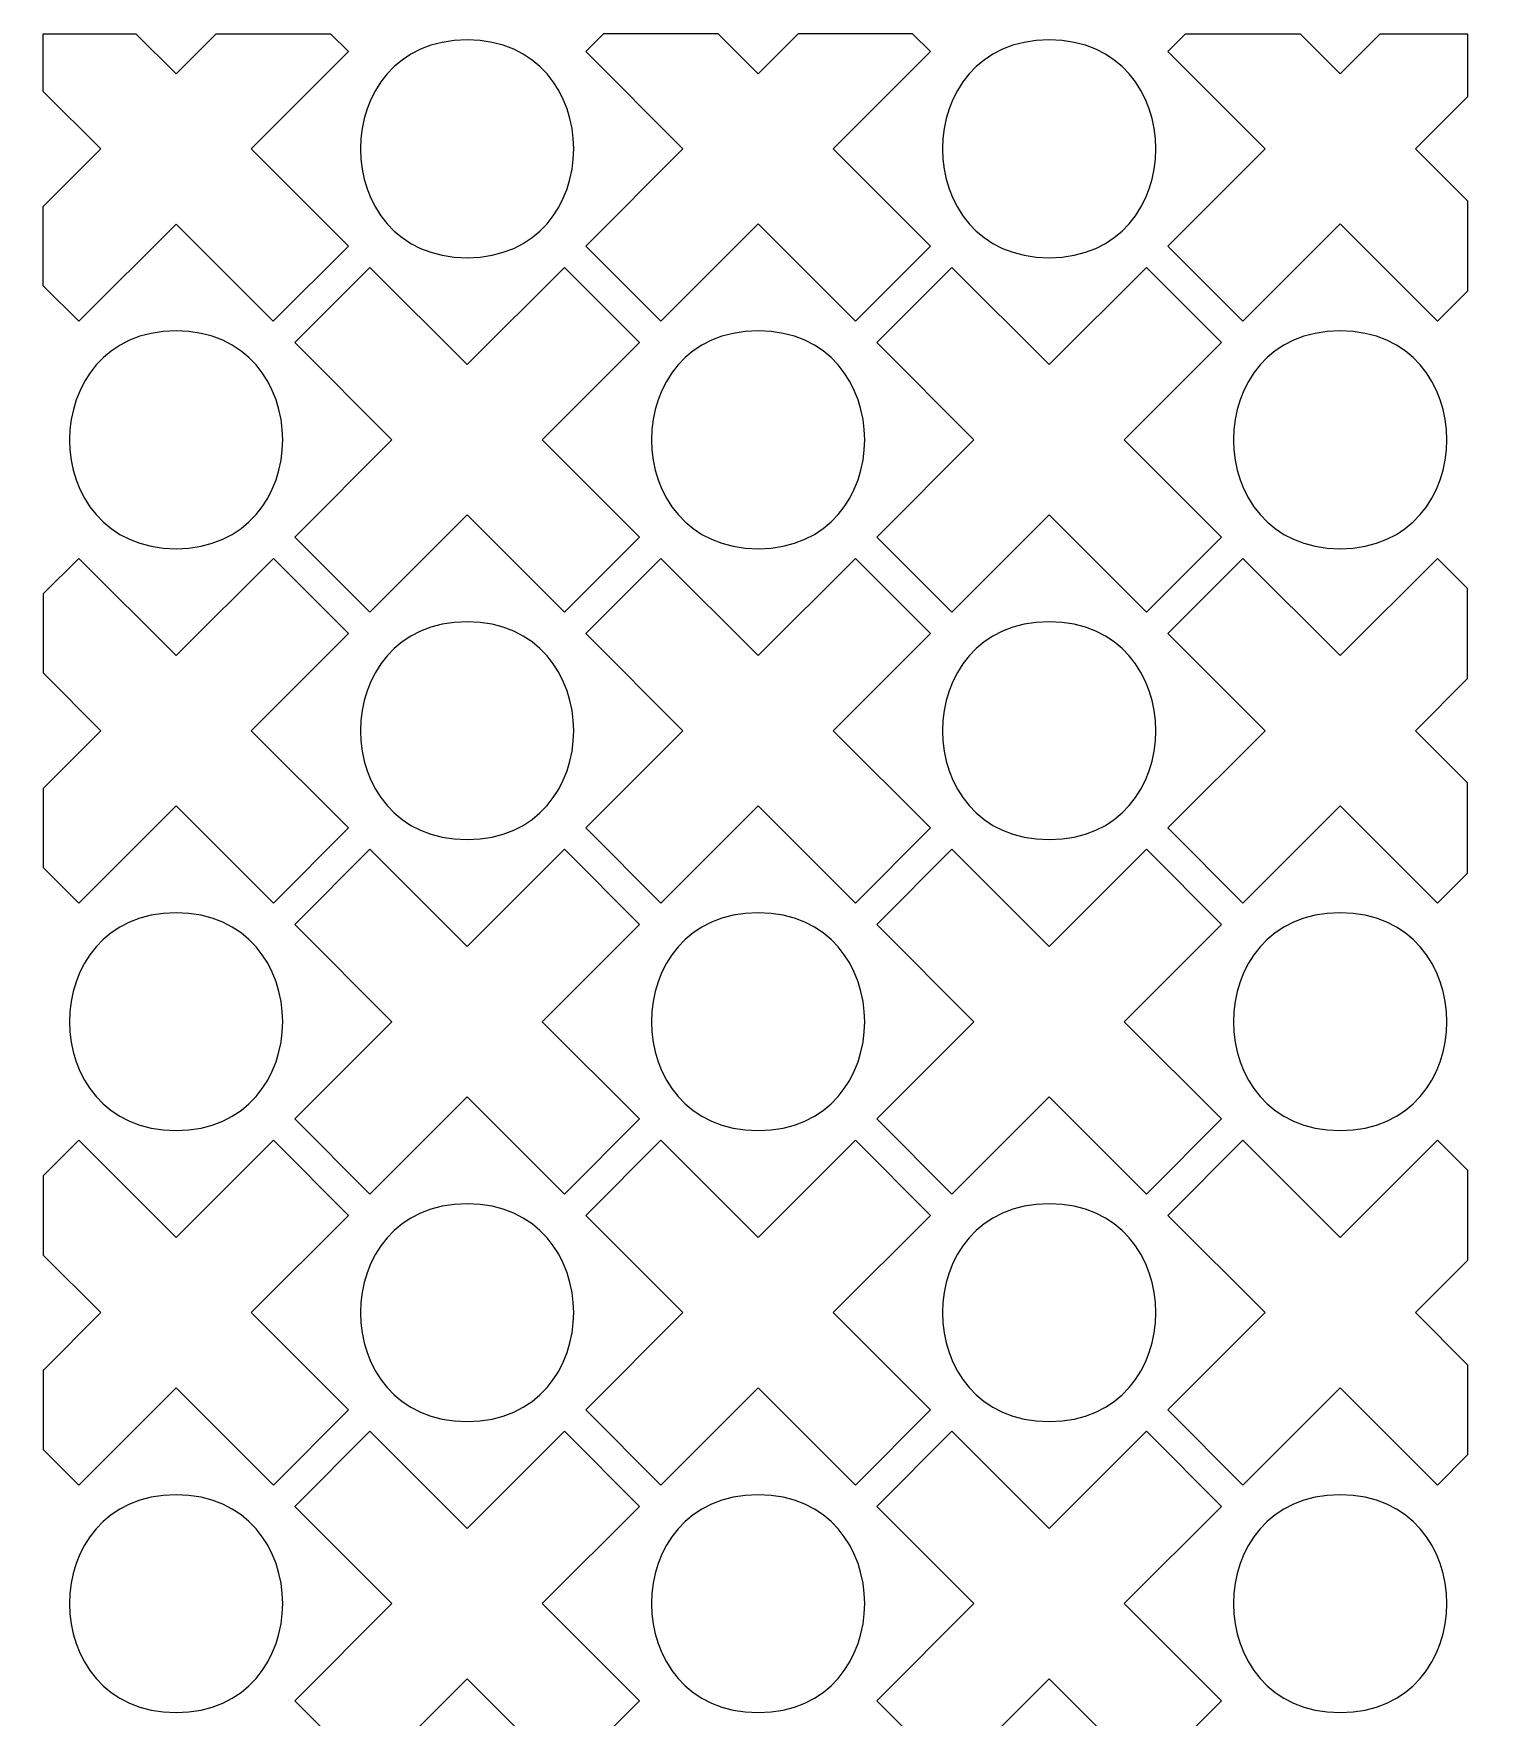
# Model space of a CAD drawing. Header units: centimetres. Extents: x -92 to 92, y -111 to 111.
# Drawn here: x 5.5 to 91.9, y 10.5 to 111 of the extents above; entities that cross this region are included whole.
import ezdxf

# ---------------------------------------------------------------- set-up
doc = ezdxf.new("R2010")
doc.units = ezdxf.units.CM
doc.header["$MEASUREMENT"] = 0
doc.layers.add('layer 1', color=7, linetype='Continuous')

msp = doc.modelspace()

# ---------------------------------------------------------------- linework, layer by layer
at = {"layer": 'layer 1', "color": 242, "lineweight": 9}
for points, knots in [([(6.04225, 100.6878), (6.04225, 100.6878), (6.04224, 95.94711), (6.04224, 95.94711), (6.04224, 95.94711), (6.04224, 95.94711), (8.15779, 93.83154), (8.15779, 93.83154), (8.15779, 93.83154), (8.15779, 93.83154), (13.96297, 99.63668), (13.96297, 99.63668), (13.96297, 99.63668), (13.96297, 99.63668), (19.76818, 93.83152), (19.76818, 93.83152), (19.76818, 93.83152), (19.76818, 93.83152), (24.25405, 98.31739), (24.25405, 98.31739), (24.25405, 98.31739), (24.25405, 98.31739), (18.44889, 104.12264), (18.44889, 104.12264), (18.44889, 104.12264), (18.44889, 104.12264), (24.25405, 109.92786), (24.25405, 109.92786), (24.25405, 109.92786), (24.25405, 109.92786), (23.18193, 110.99999), (23.18193, 110.99999), (23.18193, 110.99999), (23.18193, 110.99999), (16.35439, 110.99999), (16.35439, 110.99999), (16.35439, 110.99999), (16.35439, 110.99999), (13.96296, 108.60853), (13.96296, 108.60853), (13.96296, 108.60853), (13.96296, 108.60853), (11.57149, 110.99999), (11.57149, 110.99999), (11.57149, 110.99999), (11.57149, 110.99999), (6.04224, 110.99999), (6.04224, 110.99999), (6.04224, 110.99999), (6.04224, 110.99999), (6.04225, 107.55746), (6.04225, 107.55746), (6.04225, 107.55746), (6.04225, 107.55746), (9.47707, 104.12264), (9.47707, 104.12264), (9.47707, 104.12264), (9.47707, 104.12264), (6.04225, 100.6878), (6.04225, 100.6878)], [0, 0, 0, 0, 0.0625, 0.0625, 0.0625, 0.0625, 0.125, 0.125, 0.125, 0.125, 0.1875, 0.1875, 0.1875, 0.1875, 0.25, 0.25, 0.25, 0.25, 0.3125, 0.3125, 0.3125, 0.3125, 0.375, 0.375, 0.375, 0.375, 0.4375, 0.4375, 0.4375, 0.4375, 0.5, 0.5, 0.5, 0.5, 0.5625, 0.5625, 0.5625, 0.5625, 0.625, 0.625, 0.625, 0.625, 0.6875, 0.6875, 0.6875, 0.6875, 0.75, 0.75, 0.75, 0.75, 0.8125, 0.8125, 0.8125, 0.8125, 0.875, 0.875, 0.875, 0.875, 1, 1, 1, 1]), ([(31.33604, 110.62531), (39.81944, 110.62531), (39.81945, 97.62531), (31.33604, 97.62531), (31.33604, 97.62531), (22.85263, 97.62531), (22.85265, 110.62531), (31.33604, 110.62531)], [0, 0, 0, 0, 0.333333333, 0.333333333, 0.333333333, 0.333333333, 1, 1, 1, 1]), ([(57.9268, 110.99999), (57.9268, 110.99999), (58.99619, 109.9306), (58.99619, 109.9306), (58.99619, 109.9306), (58.99619, 109.9306), (53.19103, 104.12538), (53.19103, 104.12538), (53.19103, 104.12538), (53.19103, 104.12538), (58.99619, 98.32013), (58.99619, 98.32013), (58.99619, 98.32013), (58.99619, 98.32013), (54.51032, 93.83426), (54.51032, 93.83426), (54.51032, 93.83426), (54.51032, 93.83426), (48.70511, 99.63942), (48.70511, 99.63942), (48.70511, 99.63942), (48.70511, 99.63942), (42.89993, 93.83428), (42.89993, 93.83428), (42.89993, 93.83428), (42.89993, 93.83428), (38.41405, 98.32022), (38.41405, 98.32022), (38.41405, 98.32022), (38.41405, 98.32022), (44.21921, 104.12538), (44.21921, 104.12538), (44.21921, 104.12538), (44.21921, 104.12538), (38.41405, 109.93054), (38.41405, 109.93054), (38.41405, 109.93054), (38.41405, 109.93054), (39.48351, 110.99999), (39.48351, 110.99999), (39.48351, 110.99999), (39.48351, 110.99999), (46.31637, 110.99999), (46.31637, 110.99999), (46.31637, 110.99999), (46.31637, 110.99999), (48.7051, 108.61127), (48.7051, 108.61127), (48.7051, 108.61127), (48.7051, 108.61127), (51.09382, 110.99999), (51.09382, 110.99999), (51.09382, 110.99999), (51.09382, 110.99999), (57.9268, 110.99999), (57.9268, 110.99999)], [0, 0, 0, 0, 0.066666667, 0.066666667, 0.066666667, 0.066666667, 0.133333333, 0.133333333, 0.133333333, 0.133333333, 0.2, 0.2, 0.2, 0.2, 0.266666667, 0.266666667, 0.266666667, 0.266666667, 0.333333333, 0.333333333, 0.333333333, 0.333333333, 0.4, 0.4, 0.4, 0.4, 0.466666667, 0.466666667, 0.466666667, 0.466666667, 0.533333333, 0.533333333, 0.533333333, 0.533333333, 0.6, 0.6, 0.6, 0.6, 0.666666667, 0.666666667, 0.666666667, 0.666666667, 0.733333333, 0.733333333, 0.733333333, 0.733333333, 0.8, 0.8, 0.8, 0.8, 0.866666667, 0.866666667, 0.866666667, 0.866666667, 1, 1, 1, 1]), ([(66.07415, 110.62534), (74.55754, 110.62534), (74.55756, 97.62534), (66.07415, 97.62534), (66.07415, 97.62534), (57.59074, 97.62534), (57.59076, 110.62534), (66.07415, 110.62534)], [0, 0, 0, 0, 0.333333333, 0.333333333, 0.333333333, 0.333333333, 1, 1, 1, 1]), ([(91.04225, 107.23852), (91.04225, 107.23852), (91.04224, 110.99999), (91.04224, 110.99999), (91.04224, 110.99999), (91.04224, 110.99999), (85.83192, 110.99999), (85.83192, 110.99999), (85.83192, 110.99999), (85.83192, 110.99999), (83.44319, 108.61126), (83.44319, 108.61126), (83.44319, 108.61126), (83.44319, 108.61126), (81.05446, 110.99999), (81.05446, 110.99999), (81.05446, 110.99999), (81.05446, 110.99999), (74.22159, 110.99999), (74.22159, 110.99999), (74.22159, 110.99999), (74.22159, 110.99999), (73.15214, 109.93053), (73.15214, 109.93053), (73.15214, 109.93053), (73.15214, 109.93053), (78.9573, 104.12537), (78.9573, 104.12537), (78.9573, 104.12537), (78.9573, 104.12537), (73.15214, 98.32021), (73.15214, 98.32021), (73.15214, 98.32021), (73.15214, 98.32021), (77.63802, 93.83427), (77.63802, 93.83427), (77.63802, 93.83427), (77.63802, 93.83427), (83.4432, 99.63941), (83.4432, 99.63941), (83.4432, 99.63941), (83.4432, 99.63941), (89.24841, 93.83425), (89.24841, 93.83425), (89.24841, 93.83425), (89.24841, 93.83425), (91.04224, 95.62806), (91.04224, 95.62806), (91.04224, 95.62806), (91.04224, 95.62806), (91.04224, 101.01218), (91.04224, 101.01218), (91.04224, 101.01218), (91.04224, 101.01218), (87.92912, 104.12537), (87.92912, 104.12537), (87.92912, 104.12537), (87.92912, 104.12537), (91.04225, 107.23852), (91.04225, 107.23852)], [0, 0, 0, 0, 0.0625, 0.0625, 0.0625, 0.0625, 0.125, 0.125, 0.125, 0.125, 0.1875, 0.1875, 0.1875, 0.1875, 0.25, 0.25, 0.25, 0.25, 0.3125, 0.3125, 0.3125, 0.3125, 0.375, 0.375, 0.375, 0.375, 0.4375, 0.4375, 0.4375, 0.4375, 0.5, 0.5, 0.5, 0.5, 0.5625, 0.5625, 0.5625, 0.5625, 0.625, 0.625, 0.625, 0.625, 0.6875, 0.6875, 0.6875, 0.6875, 0.75, 0.75, 0.75, 0.75, 0.8125, 0.8125, 0.8125, 0.8125, 0.875, 0.875, 0.875, 0.875, 1, 1, 1, 1]), ([(31.33604, 91.24212), (31.33604, 91.24212), (25.53087, 97.04728), (25.53087, 97.04728), (25.53087, 97.04728), (25.53087, 97.04728), (21.04499, 92.56139), (21.04499, 92.56139), (21.04499, 92.56139), (21.04499, 92.56139), (26.85015, 86.75623), (26.85015, 86.75623), (26.85015, 86.75623), (26.85015, 86.75623), (21.04499, 80.95107), (21.04499, 80.95107), (21.04499, 80.95107), (21.04499, 80.95107), (25.53087, 76.46513), (25.53087, 76.46513), (25.53087, 76.46513), (25.53087, 76.46513), (31.33605, 82.27027), (31.33605, 82.27027), (31.33605, 82.27027), (31.33605, 82.27027), (37.14126, 76.46511), (37.14126, 76.46511), (37.14126, 76.46511), (37.14126, 76.46511), (41.62713, 80.95098), (41.62713, 80.95098), (41.62713, 80.95098), (41.62713, 80.95098), (35.82197, 86.75623), (35.82197, 86.75623), (35.82197, 86.75623), (35.82197, 86.75623), (41.62713, 92.56145), (41.62713, 92.56145), (41.62713, 92.56145), (41.62713, 92.56145), (37.14124, 97.04735), (37.14124, 97.04735), (37.14124, 97.04735), (37.14124, 97.04735), (31.33604, 91.24212), (31.33604, 91.24212)], [0, 0, 0, 0, 0.076923077, 0.076923077, 0.076923077, 0.076923077, 0.153846154, 0.153846154, 0.153846154, 0.153846154, 0.230769231, 0.230769231, 0.230769231, 0.230769231, 0.307692308, 0.307692308, 0.307692308, 0.307692308, 0.384615385, 0.384615385, 0.384615385, 0.384615385, 0.461538462, 0.461538462, 0.461538462, 0.461538462, 0.538461538, 0.538461538, 0.538461538, 0.538461538, 0.615384615, 0.615384615, 0.615384615, 0.615384615, 0.692307692, 0.692307692, 0.692307692, 0.692307692, 0.769230769, 0.769230769, 0.769230769, 0.769230769, 0.846153846, 0.846153846, 0.846153846, 0.846153846, 1, 1, 1, 1]), ([(66.07415, 91.24215), (66.07415, 91.24215), (60.26898, 97.04731), (60.26898, 97.04731), (60.26898, 97.04731), (60.26898, 97.04731), (55.7831, 92.56142), (55.7831, 92.56142), (55.7831, 92.56142), (55.7831, 92.56142), (61.58826, 86.75626), (61.58826, 86.75626), (61.58826, 86.75626), (61.58826, 86.75626), (55.7831, 80.9511), (55.7831, 80.9511), (55.7831, 80.9511), (55.7831, 80.9511), (60.26898, 76.46516), (60.26898, 76.46516), (60.26898, 76.46516), (60.26898, 76.46516), (66.07416, 82.2703), (66.07416, 82.2703), (66.07416, 82.2703), (66.07416, 82.2703), (71.87937, 76.46514), (71.87937, 76.46514), (71.87937, 76.46514), (71.87937, 76.46514), (76.36524, 80.95101), (76.36524, 80.95101), (76.36524, 80.95101), (76.36524, 80.95101), (70.56008, 86.75626), (70.56008, 86.75626), (70.56008, 86.75626), (70.56008, 86.75626), (76.36524, 92.56148), (76.36524, 92.56148), (76.36524, 92.56148), (76.36524, 92.56148), (71.87935, 97.04738), (71.87935, 97.04738), (71.87935, 97.04738), (71.87935, 97.04738), (66.07415, 91.24215), (66.07415, 91.24215)], [0, 0, 0, 0, 0.076923077, 0.076923077, 0.076923077, 0.076923077, 0.153846154, 0.153846154, 0.153846154, 0.153846154, 0.230769231, 0.230769231, 0.230769231, 0.230769231, 0.307692308, 0.307692308, 0.307692308, 0.307692308, 0.384615385, 0.384615385, 0.384615385, 0.384615385, 0.461538462, 0.461538462, 0.461538462, 0.461538462, 0.538461538, 0.538461538, 0.538461538, 0.538461538, 0.615384615, 0.615384615, 0.615384615, 0.615384615, 0.692307692, 0.692307692, 0.692307692, 0.692307692, 0.769230769, 0.769230769, 0.769230769, 0.769230769, 0.846153846, 0.846153846, 0.846153846, 0.846153846, 1, 1, 1, 1]), ([(13.967, 93.25619), (22.45041, 93.25619), (22.4504, 80.25619), (13.967, 80.25619), (13.967, 80.25619), (5.46845, 80.25619), (5.51356, 93.25619), (13.967, 93.25619)], [0, 0, 0, 0, 0.333333333, 0.333333333, 0.333333333, 0.333333333, 1, 1, 1, 1]), ([(48.70511, 93.25623), (57.18852, 93.25623), (57.18851, 80.25623), (48.70511, 80.25623), (48.70511, 80.25623), (40.22172, 80.25623), (40.22171, 93.25623), (48.70511, 93.25623)], [0, 0, 0, 0, 0.333333333, 0.333333333, 0.333333333, 0.333333333, 1, 1, 1, 1]), ([(83.4432, 93.25625), (91.9266, 93.25625), (91.92659, 80.25625), (83.4432, 80.25625), (83.4432, 80.25625), (74.9598, 80.25625), (74.95979, 93.25625), (83.4432, 93.25625)], [0, 0, 0, 0, 0.333333333, 0.333333333, 0.333333333, 0.333333333, 1, 1, 1, 1]), ([(6.04224, 77.55856), (6.04224, 77.55856), (6.04224, 77.55855), (6.04224, 77.55855), (6.04224, 77.55855), (6.04224, 77.55855), (6.04224, 72.82598), (6.04224, 72.82598), (6.04224, 72.82598), (6.04224, 72.82598), (6.04224, 72.82598), (6.04224, 72.82598), (6.04224, 72.82598), (6.04224, 72.82598), (6.05223, 72.81599), (6.05223, 72.81599), (6.05223, 72.81599), (6.05223, 72.81599), (9.48111, 69.38711), (9.48111, 69.38711), (9.48111, 69.38711), (9.48111, 69.38711), (6.04935, 65.95533), (6.04935, 65.95533), (6.04935, 65.95533), (6.04935, 65.95533), (6.04224, 65.94822), (6.04224, 65.94822), (6.04224, 65.94822), (6.04224, 65.94822), (6.04225, 61.21563), (6.04225, 61.21563), (6.04225, 61.21563), (6.04225, 61.21563), (8.16183, 59.09601), (8.16183, 59.09601), (8.16183, 59.09601), (8.16183, 59.09601), (13.96701, 64.90115), (13.96701, 64.90115), (13.96701, 64.90115), (13.96701, 64.90115), (19.77222, 59.09599), (19.77222, 59.09599), (19.77222, 59.09599), (19.77222, 59.09599), (24.25809, 63.58186), (24.25809, 63.58186), (24.25809, 63.58186), (24.25809, 63.58186), (18.45293, 69.38711), (18.45293, 69.38711), (18.45293, 69.38711), (18.45293, 69.38711), (24.25809, 75.19233), (24.25809, 75.19233), (24.25809, 75.19233), (24.25809, 75.19233), (19.7722, 79.67823), (19.7722, 79.67823), (19.7722, 79.67823), (19.7722, 79.67823), (13.967, 73.873), (13.967, 73.873), (13.967, 73.873), (13.967, 73.873), (8.16183, 79.67816), (8.16183, 79.67816), (8.16183, 79.67816), (8.16183, 79.67816), (6.04225, 77.55856), (6.04225, 77.55856), (6.04225, 77.55856), (6.04225, 77.55856), (6.04224, 77.55855), (6.04224, 77.55855)], [0, 0, 0, 0, 0.05, 0.05, 0.05, 0.05, 0.1, 0.1, 0.1, 0.1, 0.15, 0.15, 0.15, 0.15, 0.2, 0.2, 0.2, 0.2, 0.25, 0.25, 0.25, 0.25, 0.3, 0.3, 0.3, 0.3, 0.35, 0.35, 0.35, 0.35, 0.4, 0.4, 0.4, 0.4, 0.45, 0.45, 0.45, 0.45, 0.5, 0.5, 0.5, 0.5, 0.55, 0.55, 0.55, 0.55, 0.6, 0.6, 0.6, 0.6, 0.65, 0.65, 0.65, 0.65, 0.7, 0.7, 0.7, 0.7, 0.75, 0.75, 0.75, 0.75, 0.8, 0.8, 0.8, 0.8, 0.85, 0.85, 0.85, 0.85, 0.9, 0.9, 0.9, 0.9, 1, 1, 1, 1]), ([(48.70511, 73.87304), (48.70511, 73.87304), (42.89994, 79.6782), (42.89994, 79.6782), (42.89994, 79.6782), (42.89994, 79.6782), (38.41406, 75.19231), (38.41406, 75.19231), (38.41406, 75.19231), (38.41406, 75.19231), (44.21922, 69.38715), (44.21922, 69.38715), (44.21922, 69.38715), (44.21922, 69.38715), (38.41406, 63.58199), (38.41406, 63.58199), (38.41406, 63.58199), (38.41406, 63.58199), (42.89994, 59.09605), (42.89994, 59.09605), (42.89994, 59.09605), (42.89994, 59.09605), (48.70512, 64.90119), (48.70512, 64.90119), (48.70512, 64.90119), (48.70512, 64.90119), (54.51033, 59.09603), (54.51033, 59.09603), (54.51033, 59.09603), (54.51033, 59.09603), (58.9962, 63.5819), (58.9962, 63.5819), (58.9962, 63.5819), (58.9962, 63.5819), (53.19104, 69.38715), (53.19104, 69.38715), (53.19104, 69.38715), (53.19104, 69.38715), (58.9962, 75.19237), (58.9962, 75.19237), (58.9962, 75.19237), (58.9962, 75.19237), (54.51031, 79.67827), (54.51031, 79.67827), (54.51031, 79.67827), (54.51031, 79.67827), (48.70511, 73.87304), (48.70511, 73.87304)], [0, 0, 0, 0, 0.076923077, 0.076923077, 0.076923077, 0.076923077, 0.153846154, 0.153846154, 0.153846154, 0.153846154, 0.230769231, 0.230769231, 0.230769231, 0.230769231, 0.307692308, 0.307692308, 0.307692308, 0.307692308, 0.384615385, 0.384615385, 0.384615385, 0.384615385, 0.461538462, 0.461538462, 0.461538462, 0.461538462, 0.538461538, 0.538461538, 0.538461538, 0.538461538, 0.615384615, 0.615384615, 0.615384615, 0.615384615, 0.692307692, 0.692307692, 0.692307692, 0.692307692, 0.769230769, 0.769230769, 0.769230769, 0.769230769, 0.846153846, 0.846153846, 0.846153846, 0.846153846, 1, 1, 1, 1]), ([(91.04224, 60.88985), (91.04224, 60.88985), (89.24842, 59.09605), (89.24842, 59.09605), (89.24842, 59.09605), (89.24842, 59.09605), (83.44321, 64.90121), (83.44321, 64.90121), (83.44321, 64.90121), (83.44321, 64.90121), (77.63803, 59.09607), (77.63803, 59.09607), (77.63803, 59.09607), (77.63803, 59.09607), (73.15215, 63.58201), (73.15215, 63.58201), (73.15215, 63.58201), (73.15215, 63.58201), (78.95731, 69.38717), (78.95731, 69.38717), (78.95731, 69.38717), (78.95731, 69.38717), (73.15215, 75.19233), (73.15215, 75.19233), (73.15215, 75.19233), (73.15215, 75.19233), (77.63803, 79.67822), (77.63803, 79.67822), (77.63803, 79.67822), (77.63803, 79.67822), (83.4432, 73.87306), (83.4432, 73.87306), (83.4432, 73.87306), (83.4432, 73.87306), (89.2484, 79.67829), (89.2484, 79.67829), (89.2484, 79.67829), (89.2484, 79.67829), (91.04224, 77.88447), (91.04224, 77.88447), (91.04224, 77.88447), (91.04224, 77.88447), (91.04225, 72.50031), (91.04225, 72.50031), (91.04225, 72.50031), (91.04225, 72.50031), (87.92913, 69.38717), (87.92913, 69.38717), (87.92913, 69.38717), (87.92913, 69.38717), (91.04224, 66.27401), (91.04224, 66.27401), (91.04224, 66.27401), (91.04224, 66.27401), (91.04224, 60.88985), (91.04224, 60.88985)], [0, 0, 0, 0, 0.066666667, 0.066666667, 0.066666667, 0.066666667, 0.133333333, 0.133333333, 0.133333333, 0.133333333, 0.2, 0.2, 0.2, 0.2, 0.266666667, 0.266666667, 0.266666667, 0.266666667, 0.333333333, 0.333333333, 0.333333333, 0.333333333, 0.4, 0.4, 0.4, 0.4, 0.466666667, 0.466666667, 0.466666667, 0.466666667, 0.533333333, 0.533333333, 0.533333333, 0.533333333, 0.6, 0.6, 0.6, 0.6, 0.666666667, 0.666666667, 0.666666667, 0.666666667, 0.733333333, 0.733333333, 0.733333333, 0.733333333, 0.8, 0.8, 0.8, 0.8, 0.866666667, 0.866666667, 0.866666667, 0.866666667, 1, 1, 1, 1]), ([(31.33607, 75.88712), (39.81948, 75.88712), (39.81947, 62.88712), (31.33607, 62.88712), (31.33607, 62.88712), (22.85268, 62.88712), (22.85266, 75.88712), (31.33607, 75.88712)], [0, 0, 0, 0, 0.333333333, 0.333333333, 0.333333333, 0.333333333, 1, 1, 1, 1]), ([(66.07416, 75.88714), (74.55757, 75.88714), (74.55755, 62.88714), (66.07416, 62.88714), (66.07416, 62.88714), (57.59077, 62.88714), (57.59075, 75.88714), (66.07416, 75.88714)], [0, 0, 0, 0, 0.333333333, 0.333333333, 0.333333333, 0.333333333, 1, 1, 1, 1]), ([(31.33607, 56.50393), (31.33607, 56.50393), (25.5309, 62.30909), (25.5309, 62.30909), (25.5309, 62.30909), (25.5309, 62.30909), (21.04502, 57.8232), (21.04502, 57.8232), (21.04502, 57.8232), (21.04502, 57.8232), (26.85018, 52.01804), (26.85018, 52.01804), (26.85018, 52.01804), (26.85018, 52.01804), (21.04502, 46.21288), (21.04502, 46.21288), (21.04502, 46.21288), (21.04502, 46.21288), (25.5309, 41.72694), (25.5309, 41.72694), (25.5309, 41.72694), (25.5309, 41.72694), (31.33608, 47.53208), (31.33608, 47.53208), (31.33608, 47.53208), (31.33608, 47.53208), (37.14129, 41.72692), (37.14129, 41.72692), (37.14129, 41.72692), (37.14129, 41.72692), (41.62716, 46.21279), (41.62716, 46.21279), (41.62716, 46.21279), (41.62716, 46.21279), (35.822, 52.01804), (35.822, 52.01804), (35.822, 52.01804), (35.822, 52.01804), (41.62716, 57.82326), (41.62716, 57.82326), (41.62716, 57.82326), (41.62716, 57.82326), (37.14127, 62.30916), (37.14127, 62.30916), (37.14127, 62.30916), (37.14127, 62.30916), (31.33607, 56.50393), (31.33607, 56.50393)], [0, 0, 0, 0, 0.076923077, 0.076923077, 0.076923077, 0.076923077, 0.153846154, 0.153846154, 0.153846154, 0.153846154, 0.230769231, 0.230769231, 0.230769231, 0.230769231, 0.307692308, 0.307692308, 0.307692308, 0.307692308, 0.384615385, 0.384615385, 0.384615385, 0.384615385, 0.461538462, 0.461538462, 0.461538462, 0.461538462, 0.538461538, 0.538461538, 0.538461538, 0.538461538, 0.615384615, 0.615384615, 0.615384615, 0.615384615, 0.692307692, 0.692307692, 0.692307692, 0.692307692, 0.769230769, 0.769230769, 0.769230769, 0.769230769, 0.846153846, 0.846153846, 0.846153846, 0.846153846, 1, 1, 1, 1]), ([(66.07416, 56.50395), (66.07416, 56.50395), (60.26899, 62.30911), (60.26899, 62.30911), (60.26899, 62.30911), (60.26899, 62.30911), (55.78311, 57.82322), (55.78311, 57.82322), (55.78311, 57.82322), (55.78311, 57.82322), (61.58827, 52.01806), (61.58827, 52.01806), (61.58827, 52.01806), (61.58827, 52.01806), (55.78311, 46.2129), (55.78311, 46.2129), (55.78311, 46.2129), (55.78311, 46.2129), (60.26899, 41.72696), (60.26899, 41.72696), (60.26899, 41.72696), (60.26899, 41.72696), (66.07417, 47.5321), (66.07417, 47.5321), (66.07417, 47.5321), (66.07417, 47.5321), (71.87938, 41.72694), (71.87938, 41.72694), (71.87938, 41.72694), (71.87938, 41.72694), (76.36525, 46.21281), (76.36525, 46.21281), (76.36525, 46.21281), (76.36525, 46.21281), (70.56009, 52.01806), (70.56009, 52.01806), (70.56009, 52.01806), (70.56009, 52.01806), (76.36525, 57.82328), (76.36525, 57.82328), (76.36525, 57.82328), (76.36525, 57.82328), (71.87936, 62.30918), (71.87936, 62.30918), (71.87936, 62.30918), (71.87936, 62.30918), (66.07416, 56.50395), (66.07416, 56.50395)], [0, 0, 0, 0, 0.076923077, 0.076923077, 0.076923077, 0.076923077, 0.153846154, 0.153846154, 0.153846154, 0.153846154, 0.230769231, 0.230769231, 0.230769231, 0.230769231, 0.307692308, 0.307692308, 0.307692308, 0.307692308, 0.384615385, 0.384615385, 0.384615385, 0.384615385, 0.461538462, 0.461538462, 0.461538462, 0.461538462, 0.538461538, 0.538461538, 0.538461538, 0.538461538, 0.615384615, 0.615384615, 0.615384615, 0.615384615, 0.692307692, 0.692307692, 0.692307692, 0.692307692, 0.769230769, 0.769230769, 0.769230769, 0.769230769, 0.846153846, 0.846153846, 0.846153846, 0.846153846, 1, 1, 1, 1]), ([(13.96703, 58.51801), (22.45044, 58.51801), (22.45043, 45.51801), (13.96703, 45.51801), (13.96703, 45.51801), (5.48364, 45.51801), (5.48362, 58.51801), (13.96703, 58.51801)], [0, 0, 0, 0, 0.333333333, 0.333333333, 0.333333333, 0.333333333, 1, 1, 1, 1]), ([(48.70512, 58.51803), (57.18853, 58.51803), (57.18852, 45.51803), (48.70512, 45.51803), (48.70512, 45.51803), (40.22173, 45.51803), (40.22171, 58.51803), (48.70512, 58.51803)], [0, 0, 0, 0, 0.333333333, 0.333333333, 0.333333333, 0.333333333, 1, 1, 1, 1]), ([(83.44321, 58.51805), (91.92662, 58.51805), (91.9266, 45.51805), (83.44321, 45.51805), (83.44321, 45.51805), (74.95981, 45.51805), (74.95979, 58.51805), (83.44321, 58.51805)], [0, 0, 0, 0, 0.333333333, 0.333333333, 0.333333333, 0.333333333, 1, 1, 1, 1]), ([(6.04224, 42.82035), (6.04224, 42.82035), (8.16186, 44.93998), (8.16186, 44.93998), (8.16186, 44.93998), (8.16186, 44.93998), (13.96703, 39.13482), (13.96703, 39.13482), (13.96703, 39.13482), (13.96703, 39.13482), (19.77223, 44.94005), (19.77223, 44.94005), (19.77223, 44.94005), (19.77223, 44.94005), (24.25812, 40.45415), (24.25812, 40.45415), (24.25812, 40.45415), (24.25812, 40.45415), (18.45296, 34.64893), (18.45296, 34.64893), (18.45296, 34.64893), (18.45296, 34.64893), (24.25812, 28.84368), (24.25812, 28.84368), (24.25812, 28.84368), (24.25812, 28.84368), (19.77225, 24.35781), (19.77225, 24.35781), (19.77225, 24.35781), (19.77225, 24.35781), (13.96704, 30.16297), (13.96704, 30.16297), (13.96704, 30.16297), (13.96704, 30.16297), (8.16186, 24.35783), (8.16186, 24.35783), (8.16186, 24.35783), (8.16186, 24.35783), (6.04224, 26.4775), (6.04224, 26.4775), (6.04224, 26.4775), (6.04224, 26.4775), (6.04224, 31.21001), (6.04224, 31.21001), (6.04224, 31.21001), (6.04224, 31.21001), (6.04934, 31.21711), (6.04934, 31.21711), (6.04934, 31.21711), (6.04934, 31.21711), (9.48114, 34.64893), (9.48114, 34.64893), (9.48114, 34.64893), (9.48114, 34.64893), (6.04224, 38.08783), (6.04224, 38.08783), (6.04224, 38.08783), (6.04224, 38.08783), (6.04224, 42.82035), (6.04224, 42.82035)], [0, 0, 0, 0, 0.0625, 0.0625, 0.0625, 0.0625, 0.125, 0.125, 0.125, 0.125, 0.1875, 0.1875, 0.1875, 0.1875, 0.25, 0.25, 0.25, 0.25, 0.3125, 0.3125, 0.3125, 0.3125, 0.375, 0.375, 0.375, 0.375, 0.4375, 0.4375, 0.4375, 0.4375, 0.5, 0.5, 0.5, 0.5, 0.5625, 0.5625, 0.5625, 0.5625, 0.625, 0.625, 0.625, 0.625, 0.6875, 0.6875, 0.6875, 0.6875, 0.75, 0.75, 0.75, 0.75, 0.8125, 0.8125, 0.8125, 0.8125, 0.875, 0.875, 0.875, 0.875, 1, 1, 1, 1]), ([(48.70512, 39.13484), (48.70512, 39.13484), (42.89995, 44.94), (42.89995, 44.94), (42.89995, 44.94), (42.89995, 44.94), (38.41407, 40.45411), (38.41407, 40.45411), (38.41407, 40.45411), (38.41407, 40.45411), (44.21923, 34.64895), (44.21923, 34.64895), (44.21923, 34.64895), (44.21923, 34.64895), (38.41407, 28.84379), (38.41407, 28.84379), (38.41407, 28.84379), (38.41407, 28.84379), (42.89995, 24.35785), (42.89995, 24.35785), (42.89995, 24.35785), (42.89995, 24.35785), (48.70513, 30.16299), (48.70513, 30.16299), (48.70513, 30.16299), (48.70513, 30.16299), (54.51034, 24.35783), (54.51034, 24.35783), (54.51034, 24.35783), (54.51034, 24.35783), (58.99621, 28.8437), (58.99621, 28.8437), (58.99621, 28.8437), (58.99621, 28.8437), (53.19105, 34.64895), (53.19105, 34.64895), (53.19105, 34.64895), (53.19105, 34.64895), (58.99621, 40.45417), (58.99621, 40.45417), (58.99621, 40.45417), (58.99621, 40.45417), (54.51032, 44.94007), (54.51032, 44.94007), (54.51032, 44.94007), (54.51032, 44.94007), (48.70512, 39.13484), (48.70512, 39.13484)], [0, 0, 0, 0, 0.076923077, 0.076923077, 0.076923077, 0.076923077, 0.153846154, 0.153846154, 0.153846154, 0.153846154, 0.230769231, 0.230769231, 0.230769231, 0.230769231, 0.307692308, 0.307692308, 0.307692308, 0.307692308, 0.384615385, 0.384615385, 0.384615385, 0.384615385, 0.461538462, 0.461538462, 0.461538462, 0.461538462, 0.538461538, 0.538461538, 0.538461538, 0.538461538, 0.615384615, 0.615384615, 0.615384615, 0.615384615, 0.692307692, 0.692307692, 0.692307692, 0.692307692, 0.769230769, 0.769230769, 0.769230769, 0.769230769, 0.846153846, 0.846153846, 0.846153846, 0.846153846, 1, 1, 1, 1]), ([(91.04224, 31.53579), (91.04224, 31.53579), (87.92914, 34.64897), (87.92914, 34.64897), (87.92914, 34.64897), (87.92914, 34.64897), (91.04225, 37.7621), (91.04225, 37.7621), (91.04225, 37.7621), (91.04225, 37.7621), (91.04223, 43.14626), (91.04223, 43.14626), (91.04223, 43.14626), (91.04223, 43.14626), (89.24841, 44.94009), (89.24841, 44.94009), (89.24841, 44.94009), (89.24841, 44.94009), (83.44321, 39.13486), (83.44321, 39.13486), (83.44321, 39.13486), (83.44321, 39.13486), (77.63804, 44.94002), (77.63804, 44.94002), (77.63804, 44.94002), (77.63804, 44.94002), (73.15216, 40.45413), (73.15216, 40.45413), (73.15216, 40.45413), (73.15216, 40.45413), (78.95732, 34.64897), (78.95732, 34.64897), (78.95732, 34.64897), (78.95732, 34.64897), (73.15216, 28.84381), (73.15216, 28.84381), (73.15216, 28.84381), (73.15216, 28.84381), (77.63804, 24.35787), (77.63804, 24.35787), (77.63804, 24.35787), (77.63804, 24.35787), (83.44322, 30.16301), (83.44322, 30.16301), (83.44322, 30.16301), (83.44322, 30.16301), (89.24843, 24.35785), (89.24843, 24.35785), (89.24843, 24.35785), (89.24843, 24.35785), (91.04224, 26.15165), (91.04224, 26.15165), (91.04224, 26.15165), (91.04224, 26.15165), (91.04224, 31.53579), (91.04224, 31.53579)], [0, 0, 0, 0, 0.066666667, 0.066666667, 0.066666667, 0.066666667, 0.133333333, 0.133333333, 0.133333333, 0.133333333, 0.2, 0.2, 0.2, 0.2, 0.266666667, 0.266666667, 0.266666667, 0.266666667, 0.333333333, 0.333333333, 0.333333333, 0.333333333, 0.4, 0.4, 0.4, 0.4, 0.466666667, 0.466666667, 0.466666667, 0.466666667, 0.533333333, 0.533333333, 0.533333333, 0.533333333, 0.6, 0.6, 0.6, 0.6, 0.666666667, 0.666666667, 0.666666667, 0.666666667, 0.733333333, 0.733333333, 0.733333333, 0.733333333, 0.8, 0.8, 0.8, 0.8, 0.866666667, 0.866666667, 0.866666667, 0.866666667, 1, 1, 1, 1]), ([(31.33608, 41.14892), (39.81949, 41.14892), (39.81948, 28.14892), (31.33608, 28.14892), (31.33608, 28.14892), (22.85269, 28.14892), (22.85267, 41.14892), (31.33608, 41.14892)], [0, 0, 0, 0, 0.333333333, 0.333333333, 0.333333333, 0.333333333, 1, 1, 1, 1]), ([(66.07417, 41.14894), (74.55758, 41.14894), (74.55756, 28.14894), (66.07417, 28.14894), (66.07417, 28.14894), (57.59078, 28.14894), (57.59076, 41.14894), (66.07417, 41.14894)], [0, 0, 0, 0, 0.333333333, 0.333333333, 0.333333333, 0.333333333, 1, 1, 1, 1]), ([(31.33608, 21.76573), (31.33608, 21.76573), (25.53091, 27.57089), (25.53091, 27.57089), (25.53091, 27.57089), (25.53091, 27.57089), (21.04503, 23.085), (21.04503, 23.085), (21.04503, 23.085), (21.04503, 23.085), (26.85019, 17.27984), (26.85019, 17.27984), (26.85019, 17.27984), (26.85019, 17.27984), (21.04503, 11.47468), (21.04503, 11.47468), (21.04503, 11.47468), (21.04503, 11.47468), (25.53091, 6.98874), (25.53091, 6.98874), (25.53091, 6.98874), (25.53091, 6.98874), (31.33609, 12.79388), (31.33609, 12.79388), (31.33609, 12.79388), (31.33609, 12.79388), (37.1413, 6.98872), (37.1413, 6.98872), (37.1413, 6.98872), (37.1413, 6.98872), (41.62717, 11.47459), (41.62717, 11.47459), (41.62717, 11.47459), (41.62717, 11.47459), (35.82201, 17.27984), (35.82201, 17.27984), (35.82201, 17.27984), (35.82201, 17.27984), (41.62717, 23.08506), (41.62717, 23.08506), (41.62717, 23.08506), (41.62717, 23.08506), (37.14128, 27.57096), (37.14128, 27.57096), (37.14128, 27.57096), (37.14128, 27.57096), (31.33608, 21.76573), (31.33608, 21.76573)], [0, 0, 0, 0, 0.076923077, 0.076923077, 0.076923077, 0.076923077, 0.153846154, 0.153846154, 0.153846154, 0.153846154, 0.230769231, 0.230769231, 0.230769231, 0.230769231, 0.307692308, 0.307692308, 0.307692308, 0.307692308, 0.384615385, 0.384615385, 0.384615385, 0.384615385, 0.461538462, 0.461538462, 0.461538462, 0.461538462, 0.538461538, 0.538461538, 0.538461538, 0.538461538, 0.615384615, 0.615384615, 0.615384615, 0.615384615, 0.692307692, 0.692307692, 0.692307692, 0.692307692, 0.769230769, 0.769230769, 0.769230769, 0.769230769, 0.846153846, 0.846153846, 0.846153846, 0.846153846, 1, 1, 1, 1]), ([(66.07417, 21.76575), (66.07417, 21.76575), (60.269, 27.57091), (60.269, 27.57091), (60.269, 27.57091), (60.269, 27.57091), (55.78312, 23.08502), (55.78312, 23.08502), (55.78312, 23.08502), (55.78312, 23.08502), (61.58828, 17.27986), (61.58828, 17.27986), (61.58828, 17.27986), (61.58828, 17.27986), (55.78312, 11.4747), (55.78312, 11.4747), (55.78312, 11.4747), (55.78312, 11.4747), (60.269, 6.98876), (60.269, 6.98876), (60.269, 6.98876), (60.269, 6.98876), (66.07418, 12.7939), (66.07418, 12.7939), (66.07418, 12.7939), (66.07418, 12.7939), (71.87939, 6.98874), (71.87939, 6.98874), (71.87939, 6.98874), (71.87939, 6.98874), (76.36526, 11.47461), (76.36526, 11.47461), (76.36526, 11.47461), (76.36526, 11.47461), (70.5601, 17.27986), (70.5601, 17.27986), (70.5601, 17.27986), (70.5601, 17.27986), (76.36526, 23.08508), (76.36526, 23.08508), (76.36526, 23.08508), (76.36526, 23.08508), (71.87937, 27.57098), (71.87937, 27.57098), (71.87937, 27.57098), (71.87937, 27.57098), (66.07417, 21.76575), (66.07417, 21.76575)], [0, 0, 0, 0, 0.076923077, 0.076923077, 0.076923077, 0.076923077, 0.153846154, 0.153846154, 0.153846154, 0.153846154, 0.230769231, 0.230769231, 0.230769231, 0.230769231, 0.307692308, 0.307692308, 0.307692308, 0.307692308, 0.384615385, 0.384615385, 0.384615385, 0.384615385, 0.461538462, 0.461538462, 0.461538462, 0.461538462, 0.538461538, 0.538461538, 0.538461538, 0.538461538, 0.615384615, 0.615384615, 0.615384615, 0.615384615, 0.692307692, 0.692307692, 0.692307692, 0.692307692, 0.769230769, 0.769230769, 0.769230769, 0.769230769, 0.846153846, 0.846153846, 0.846153846, 0.846153846, 1, 1, 1, 1]), ([(13.96704, 23.77981), (22.45045, 23.77981), (22.45044, 10.77981), (13.96704, 10.77981), (13.96704, 10.77981), (5.48365, 10.77981), (5.48363, 23.77981), (13.96704, 23.77981)], [0, 0, 0, 0, 0.333333333, 0.333333333, 0.333333333, 0.333333333, 1, 1, 1, 1]), ([(48.70513, 23.77983), (57.18854, 23.77983), (57.18853, 10.77983), (48.70513, 10.77983), (48.70513, 10.77983), (40.22174, 10.77983), (40.22172, 23.77983), (48.70513, 23.77983)], [0, 0, 0, 0, 0.333333333, 0.333333333, 0.333333333, 0.333333333, 1, 1, 1, 1]), ([(83.44322, 23.77985), (91.92663, 23.77985), (91.92661, 10.77985), (83.44322, 10.77985), (83.44322, 10.77985), (74.95982, 10.77985), (74.9598, 23.77985), (83.44322, 23.77985)], [0, 0, 0, 0, 0.333333333, 0.333333333, 0.333333333, 0.333333333, 1, 1, 1, 1])]:
    msp.add_open_spline(points, degree=3, knots=knots, dxfattribs=at)

doc.saveas('drawing.dxf')
